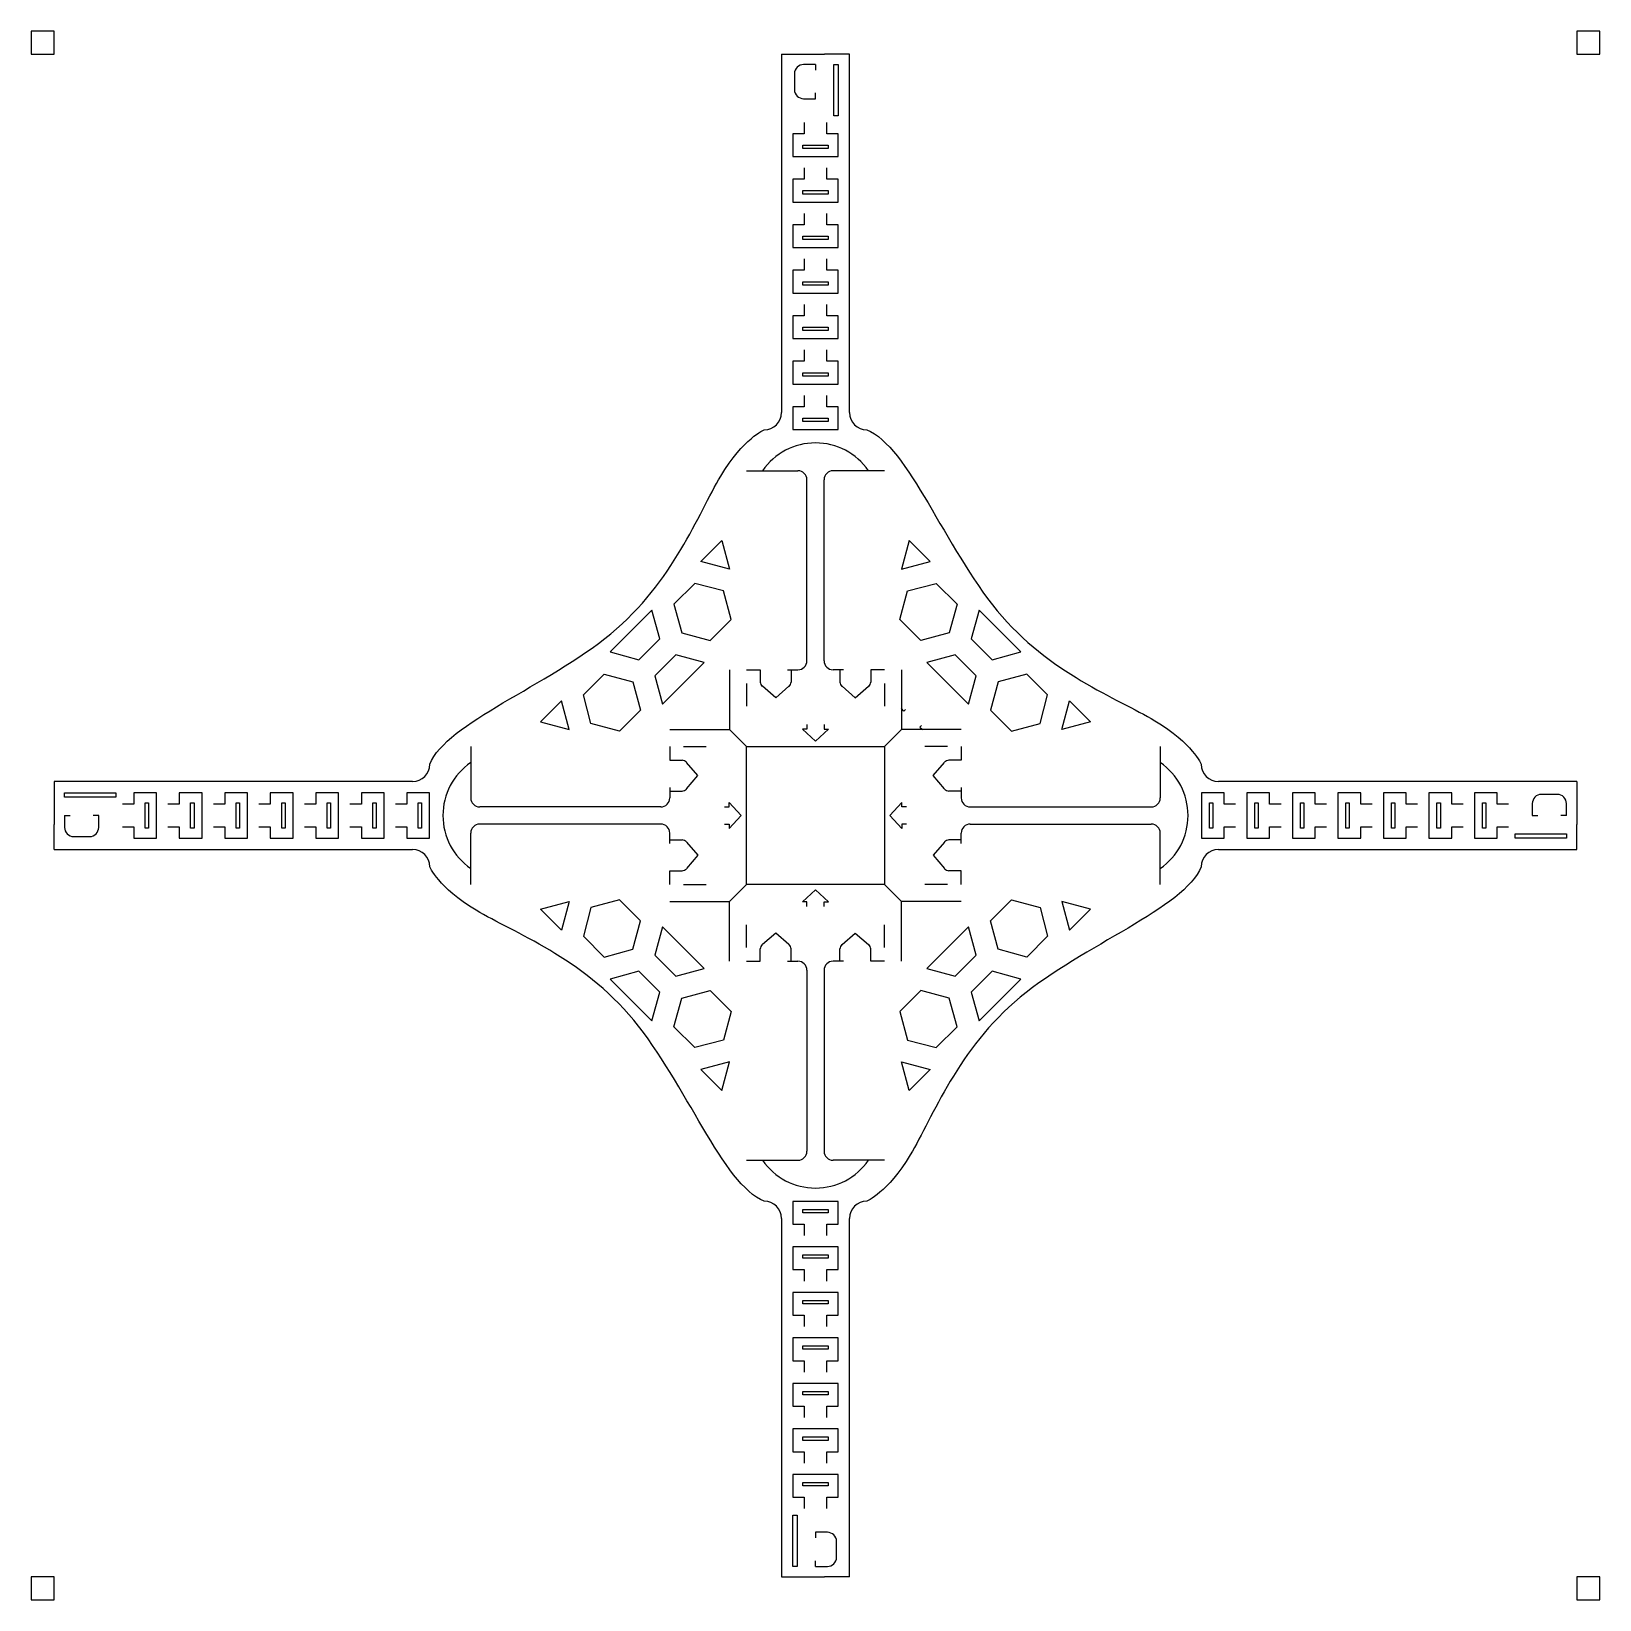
# Model space of a CAD drawing. Header units: millimetres. Extents: x -73 to 65, y -19 to 119.
import ezdxf

# ---------------------------------------------------------------- set-up
doc = ezdxf.new("R2010")
doc.units = ezdxf.units.MM
doc.layers.add('BodyCut', color=6, linetype='Continuous')

msp = doc.modelspace()

# ---------------------------------------------------------------- linework, layer by layer
at = {"layer": 'BodyCut'}
for p, q in [((-72.96, 118.61), (-72.96, 116.61)), ((-70.96, 118.61), (-72.96, 118.61)), ((-70.96, 116.61), (-70.96, 118.61)), ((64.86, 118.61), (62.86, 118.61)), ((62.86, 118.61), (62.86, 116.61)), ((64.86, 116.61), (64.86, 118.61)), ((-72.96, 116.61), (-70.96, 116.61)), ((-7.05, 116.61), (-7.05, 85.1)), ((-7.05, 116.61), (-4.85, 116.61)), ((-4.85, 116.61), (-3.25, 116.61)), ((-1.05, 116.61), (-3.25, 116.61)), ((-1.05, 85.1), (-1.05, 116.61)), ((62.86, 116.61), (64.86, 116.61)), ((-5.9, 114.89), (-5.9, 113.49)), ((-4.05, 115.69), (-5.1, 115.69)), ((-4.05, 115.69), (-4.05, 115.19)), ((-2.45, 115.69), (-2.05, 115.69)), ((-2.45, 111.17), (-2.45, 115.69)), ((-2.05, 115.69), (-2.05, 111.17)), ((-4.05, 112.69), (-4.05, 113.19)), ((-5.1, 112.69), (-4.05, 112.69)), ((-5.05, 110.61), (-5.05, 109.61)), ((-3.05, 109.61), (-3.05, 110.61)), ((-2.05, 111.17), (-2.45, 111.17)), ((-5.05, 109.61), (-6.05, 109.61)), ((-6.05, 109.61), (-6.05, 107.61)), ((-2.05, 109.61), (-3.05, 109.61)), ((-2.05, 107.61), (-2.05, 109.61)), ((-6.05, 107.61), (-2.05, 107.61)), ((-5.15, 108.31), (-5.15, 108.61)), ((-5.15, 108.61), (-2.95, 108.61)), ((-2.95, 108.31), (-5.15, 108.31)), ((-2.95, 108.61), (-2.95, 108.31)), ((-5.05, 106.61), (-5.05, 105.61)), ((-3.05, 105.61), (-3.05, 106.61)), ((-6.05, 105.61), (-6.05, 103.61)), ((-5.05, 105.61), (-6.05, 105.61)), ((-2.05, 105.61), (-3.05, 105.61)), ((-2.05, 103.61), (-2.05, 105.61)), ((-6.05, 103.61), (-2.05, 103.61)), ((-5.15, 104.31), (-5.15, 104.61)), ((-5.15, 104.61), (-2.95, 104.61)), ((-2.95, 104.31), (-5.15, 104.31)), ((-2.95, 104.61), (-2.95, 104.31)), ((-5.05, 102.61), (-5.05, 101.61)), ((-3.05, 101.61), (-3.05, 102.61)), ((-5.05, 101.61), (-6.05, 101.61)), ((-6.05, 101.61), (-6.05, 99.61)), ((-5.15, 100.31), (-5.15, 100.61)), ((-5.15, 100.61), (-2.95, 100.61)), ((-2.05, 101.61), (-3.05, 101.61)), ((-2.95, 100.61), (-2.95, 100.31)), ((-2.05, 99.61), (-2.05, 101.61)), ((-6.05, 99.61), (-2.05, 99.61)), ((-2.95, 100.31), (-5.15, 100.31)), ((-5.05, 98.61), (-5.05, 97.61)), ((-3.05, 97.61), (-3.05, 98.61)), ((-5.05, 97.61), (-6.05, 97.61)), ((-6.05, 97.61), (-6.05, 95.61)), ((-5.15, 96.31), (-5.15, 96.61)), ((-5.15, 96.61), (-2.95, 96.61)), ((-2.05, 97.61), (-3.05, 97.61)), ((-2.95, 96.61), (-2.95, 96.31)), ((-2.05, 95.61), (-2.05, 97.61)), ((-6.05, 95.61), (-2.05, 95.61)), ((-2.95, 96.31), (-5.15, 96.31)), ((-5.05, 94.61), (-5.05, 93.61)), ((-3.05, 93.61), (-3.05, 94.61)), ((-6.05, 93.61), (-6.05, 91.61)), ((-5.05, 93.61), (-6.05, 93.61)), ((-5.15, 92.31), (-5.15, 92.61)), ((-5.15, 92.61), (-2.95, 92.61)), ((-2.05, 93.61), (-3.05, 93.61)), ((-2.95, 92.61), (-2.95, 92.31)), ((-2.05, 91.61), (-2.05, 93.61)), ((-6.05, 91.61), (-2.05, 91.61)), ((-2.95, 92.31), (-5.15, 92.31)), ((-5.05, 89.61), (-6.05, 89.61)), ((-6.05, 89.61), (-6.05, 87.61)), ((-5.05, 90.61), (-5.05, 89.61)), ((-3.05, 89.61), (-3.05, 90.61)), ((-2.05, 89.61), (-3.05, 89.61)), ((-2.05, 87.61), (-2.05, 89.61)), ((-5.15, 88.31), (-5.15, 88.61)), ((-5.15, 88.61), (-2.95, 88.61)), ((-2.95, 88.31), (-5.15, 88.31)), ((-2.95, 88.61), (-2.95, 88.31)), ((-6.05, 87.61), (-2.05, 87.61)), ((-6.05, 85.61), (-6.05, 83.61)), ((-5.05, 85.61), (-6.05, 85.61)), ((-5.05, 86.61), (-5.05, 85.61)), ((-3.05, 85.61), (-3.05, 86.61)), ((-2.05, 85.61), (-3.05, 85.61)), ((-2.05, 83.61), (-2.05, 85.61)), ((-5.15, 84.31), (-5.15, 84.61)), ((-5.15, 84.61), (-2.95, 84.61)), ((-2.95, 84.31), (-5.15, 84.31)), ((-2.95, 84.61), (-2.95, 84.31)), ((-6.05, 83.61), (-2.05, 83.61)), ((-10.1, 80), (-6.3, 80)), ((-8.7, 80), (-5.6, 80)), ((0.6, 80), (-2.5, 80)), ((2, 80), (-1.8, 80)), ((-4.8, 63.3), (-4.8, 79.2)), ((-3.3, 63.3), (-3.3, 79.2)), ((-14.13, 72.03), (-12.29, 73.87)), ((-12.29, 73.87), (-11.62, 71.36)), ((4.19, 73.87), (3.52, 71.36)), ((6.03, 72.03), (4.19, 73.87)), ((-11.62, 71.36), (-14.13, 72.03)), ((3.52, 71.36), (6.03, 72.03)), ((-14.65, 70.1), (-16.49, 68.26)), ((-12.13, 69.43), (-14.65, 70.1)), ((-11.46, 66.92), (-12.13, 69.43)), ((3.36, 66.92), (4.03, 69.43)), ((4.03, 69.43), (6.55, 70.1)), ((6.55, 70.1), (8.39, 68.26)), ((-22.09, 64.07), (-18.42, 67.74)), ((-17.74, 65.23), (-18.42, 67.74)), ((-16.49, 68.26), (-15.81, 65.75)), ((8.39, 68.26), (7.71, 65.75)), ((10.32, 67.74), (9.64, 65.23)), ((10.32, 67.74), (14, 64.07)), ((-13.3, 65.08), (-11.46, 66.92)), ((5.2, 65.08), (3.36, 66.92)), ((-19.58, 63.39), (-17.74, 65.23)), ((-15.81, 65.75), (-13.3, 65.08)), ((7.71, 65.75), (5.2, 65.08)), ((9.64, 65.23), (11.48, 63.39)), ((-22.09, 64.07), (-19.58, 63.39)), ((-16.33, 63.82), (-18.17, 61.98)), ((-13.82, 63.15), (-16.33, 63.82)), ((8.23, 63.82), (5.72, 63.15)), ((10.07, 61.98), (8.23, 63.82)), ((11.48, 63.39), (14, 64.07)), ((-24.45, 60.3), (-22.61, 62.13)), ((-22.61, 62.13), (-20.1, 61.46)), ((-17.5, 59.47), (-13.82, 63.15)), ((-11.6, 62.5), (-11.6, 57.25)), ((-10.1, 62.5), (-8.9, 62.5)), ((-8.9, 62.5), (-8.9, 61.43)), ((-6.5, 62.5), (-5.6, 62.5)), ((-6.2, 62.5), (-6.2, 61.43)), ((-1.6, 62.5), (-2.5, 62.5)), ((-1.9, 62.5), (-1.9, 61.43)), ((0.8, 62.5), (0.8, 61.43)), ((2, 62.5), (0.8, 62.5)), ((3.5, 62.5), (3.5, 57.25)), ((5.72, 63.15), (9.4, 59.47)), ((14.51, 62.13), (12, 61.46)), ((16.35, 60.3), (14.51, 62.13)), ((-20.1, 61.46), (-19.43, 58.95)), ((-18.17, 61.98), (-17.5, 59.47)), ((-10.1, 61.31), (-10.1, 59.31)), ((-7.55, 60.05), (-8.72, 61.05)), ((-6.38, 61.05), (-7.55, 60.05)), ((-1.72, 61.05), (-0.55, 60.05)), ((-0.55, 60.05), (0.62, 61.05)), ((2, 61.31), (2, 59.31)), ((9.4, 59.47), (10.07, 61.98)), ((12, 61.46), (11.33, 58.95)), ((-26.38, 59.78), (-28.22, 57.94)), ((-25.71, 57.27), (-26.38, 59.78)), ((-23.78, 57.78), (-24.45, 60.3)), ((15.68, 57.78), (16.35, 60.3)), ((17.61, 57.27), (18.28, 59.78)), ((18.28, 59.78), (20.12, 57.94)), ((-28.22, 57.94), (-25.71, 57.27)), ((-19.43, 58.95), (-21.27, 57.11)), ((3.71, 58.88), (3.5, 59.09)), ((3.85, 59.02), (3.71, 58.88)), ((11.33, 58.95), (13.17, 57.11)), ((20.12, 57.94), (17.61, 57.27)), ((-21.27, 57.11), (-23.78, 57.78)), ((-16.85, 57.25), (-11.6, 57.25)), ((-10.1, 55.75), (-11.6, 57.25)), ((-5.2, 57.3), (-4.05, 56.23)), ((-4.8, 57.3), (-5.2, 57.3)), ((-4.8, 57.7), (-4.8, 57.3)), ((-2.9, 57.3), (-4.05, 56.23)), ((-3.3, 57.7), (-3.3, 57.3)), ((-3.3, 57.3), (-2.9, 57.3)), ((2, 55.75), (3.5, 57.25)), ((2, 55.75), (3.5, 57.25)), ((8.75, 57.25), (3.5, 57.25)), ((5.27, 57.6), (5.13, 57.46)), ((5.13, 57.46), (5.34, 57.25)), ((13.17, 57.11), (15.68, 57.78)), ((-34.35, 55.75), (-34.35, 51.95)), ((-16.85, 55.75), (-16.85, 54.55)), ((-15.66, 55.75), (-13.66, 55.75)), ((-10.1, 43.65), (-10.1, 55.75)), ((-10.1, 55.75), (2, 55.75)), ((2, 55.75), (2, 43.65)), ((7.56, 55.75), (5.56, 55.75)), ((8.75, 55.75), (8.75, 54.55)), ((26.25, 55.75), (26.25, 51.95)), ((-34.35, 54.35), (-34.35, 51.25)), ((-16.85, 54.55), (-15.78, 54.55)), ((-14.4, 53.2), (-15.4, 54.37)), ((6.3, 53.2), (7.3, 54.37)), ((8.75, 54.55), (7.68, 54.55)), ((26.25, 54.35), (26.25, 51.25)), ((-70.96, 52.7), (-70.96, 50.5)), ((-39.45, 52.7), (-70.96, 52.7)), ((-15.4, 52.03), (-14.4, 53.2)), ((7.3, 52.03), (6.3, 53.2)), ((62.86, 52.7), (31.35, 52.7)), ((62.86, 52.7), (62.86, 50.5)), ((-70.04, 51.3), (-70.04, 51.7)), ((-70.04, 51.7), (-65.52, 51.7)), ((-65.52, 51.3), (-70.04, 51.3)), ((-65.52, 51.7), (-65.52, 51.3)), ((-63.96, 51.7), (-63.96, 50.7)), ((-61.96, 51.7), (-63.96, 51.7)), ((-61.96, 47.7), (-61.96, 51.7)), ((-57.96, 51.7), (-59.96, 51.7)), ((-59.96, 51.7), (-59.96, 50.7)), ((-57.96, 47.7), (-57.96, 51.7)), ((-53.96, 51.7), (-55.96, 51.7)), ((-55.96, 51.7), (-55.96, 50.7)), ((-53.96, 47.7), (-53.96, 51.7)), ((-51.96, 51.7), (-51.96, 50.7)), ((-49.96, 51.7), (-51.96, 51.7)), ((-49.96, 47.7), (-49.96, 51.7)), ((-45.96, 51.7), (-47.96, 51.7)), ((-47.96, 51.7), (-47.96, 50.7)), ((-45.96, 47.7), (-45.96, 51.7)), ((-43.96, 51.7), (-43.96, 50.7)), ((-41.96, 51.7), (-43.96, 51.7)), ((-41.96, 47.7), (-41.96, 51.7)), ((-37.96, 51.7), (-39.96, 51.7)), ((-39.96, 51.7), (-39.96, 50.7)), ((-37.96, 47.7), (-37.96, 51.7)), ((-16.85, 52.15), (-16.85, 51.25)), ((-16.85, 51.85), (-15.78, 51.85)), ((8.75, 51.85), (7.68, 51.85)), ((8.75, 52.15), (8.75, 51.25)), ((31.86, 51.7), (29.86, 51.7)), ((29.86, 51.7), (29.86, 47.7)), ((31.86, 50.7), (31.86, 51.7)), ((33.86, 51.7), (33.86, 47.7)), ((35.86, 51.7), (33.86, 51.7)), ((35.86, 50.7), (35.86, 51.7)), ((37.86, 51.7), (37.86, 47.7)), ((39.86, 51.7), (37.86, 51.7)), ((39.86, 50.7), (39.86, 51.7)), ((43.86, 51.7), (41.86, 51.7)), ((41.86, 51.7), (41.86, 47.7)), ((43.86, 50.7), (43.86, 51.7)), ((45.86, 51.7), (45.86, 47.7)), ((47.86, 51.7), (45.86, 51.7)), ((47.86, 50.7), (47.86, 51.7)), ((49.86, 51.7), (49.86, 47.7)), ((51.86, 51.7), (49.86, 51.7)), ((51.86, 50.7), (51.86, 51.7)), ((55.86, 51.7), (53.86, 51.7)), ((53.86, 51.7), (53.86, 47.7)), ((55.86, 50.7), (55.86, 51.7)), ((61.14, 51.55), (59.74, 51.55)), ((-70.96, 50.5), (-70.96, 48.9)), ((-70.04, 49.7), (-69.54, 49.7)), ((-70.04, 49.7), (-70.04, 48.65)), ((-67.04, 49.7), (-67.54, 49.7)), ((-67.04, 48.65), (-67.04, 49.7)), ((-63.96, 50.7), (-64.96, 50.7)), ((-62.96, 50.8), (-62.66, 50.8)), ((-62.96, 48.6), (-62.96, 50.8)), ((-62.66, 50.8), (-62.66, 48.6)), ((-59.96, 50.7), (-60.96, 50.7)), ((-58.96, 50.8), (-58.66, 50.8)), ((-58.96, 48.6), (-58.96, 50.8)), ((-58.66, 50.8), (-58.66, 48.6)), ((-55.96, 50.7), (-56.96, 50.7)), ((-54.96, 50.8), (-54.66, 50.8)), ((-54.96, 48.6), (-54.96, 50.8)), ((-54.66, 50.8), (-54.66, 48.6)), ((-51.96, 50.7), (-52.96, 50.7)), ((-50.96, 50.8), (-50.66, 50.8)), ((-50.96, 48.6), (-50.96, 50.8)), ((-50.66, 50.8), (-50.66, 48.6)), ((-47.96, 50.7), (-48.96, 50.7)), ((-46.96, 50.8), (-46.66, 50.8)), ((-46.96, 48.6), (-46.96, 50.8)), ((-46.66, 50.8), (-46.66, 48.6)), ((-43.96, 50.7), (-44.96, 50.7)), ((-42.96, 50.8), (-42.66, 50.8)), ((-42.96, 48.6), (-42.96, 50.8)), ((-42.66, 50.8), (-42.66, 48.6)), ((-39.96, 50.7), (-40.96, 50.7)), ((-38.96, 50.8), (-38.66, 50.8)), ((-38.96, 48.6), (-38.96, 50.8)), ((-38.66, 50.8), (-38.66, 48.6)), ((-17.65, 50.45), (-33.55, 50.45)), ((-12.05, 50.45), (-11.65, 50.45)), ((-11.65, 50.85), (-10.58, 49.7)), ((-11.65, 50.45), (-11.65, 50.85)), ((-11.65, 48.55), (-10.58, 49.7)), ((3.55, 50.85), (2.48, 49.7)), ((3.55, 48.55), (2.48, 49.7)), ((3.55, 50.45), (3.55, 50.85)), ((3.95, 50.45), (3.55, 50.45)), ((9.55, 50.45), (25.45, 50.45)), ((30.56, 48.6), (30.56, 50.8)), ((30.56, 50.8), (30.86, 50.8)), ((30.86, 50.8), (30.86, 48.6)), ((32.86, 50.7), (31.86, 50.7)), ((34.56, 48.6), (34.56, 50.8)), ((34.56, 50.8), (34.86, 50.8)), ((34.86, 50.8), (34.86, 48.6)), ((36.86, 50.7), (35.86, 50.7)), ((38.56, 48.6), (38.56, 50.8)), ((38.56, 50.8), (38.86, 50.8)), ((38.86, 50.8), (38.86, 48.6)), ((40.86, 50.7), (39.86, 50.7)), ((42.56, 48.6), (42.56, 50.8)), ((42.56, 50.8), (42.86, 50.8)), ((42.86, 50.8), (42.86, 48.6)), ((44.86, 50.7), (43.86, 50.7)), ((46.56, 48.6), (46.56, 50.8)), ((46.56, 50.8), (46.86, 50.8)), ((46.86, 50.8), (46.86, 48.6)), ((48.86, 50.7), (47.86, 50.7)), ((50.56, 48.6), (50.56, 50.8)), ((50.56, 50.8), (50.86, 50.8)), ((50.86, 50.8), (50.86, 48.6)), ((52.86, 50.7), (51.86, 50.7)), ((54.56, 48.6), (54.56, 50.8)), ((54.56, 50.8), (54.86, 50.8)), ((54.86, 50.8), (54.86, 48.6)), ((56.86, 50.7), (55.86, 50.7)), ((58.94, 50.75), (58.94, 49.7)), ((58.94, 49.7), (59.44, 49.7)), ((61.94, 49.7), (61.44, 49.7)), ((61.94, 49.7), (61.94, 50.75)), ((62.86, 50.5), (62.86, 48.9)), ((-70.96, 46.7), (-70.96, 48.9)), ((-64.96, 48.7), (-63.96, 48.7)), ((-63.96, 48.7), (-63.96, 47.7)), ((-62.66, 48.6), (-62.96, 48.6)), ((-60.96, 48.7), (-59.96, 48.7)), ((-59.96, 48.7), (-59.96, 47.7)), ((-58.66, 48.6), (-58.96, 48.6)), ((-56.96, 48.7), (-55.96, 48.7)), ((-55.96, 48.7), (-55.96, 47.7)), ((-54.66, 48.6), (-54.96, 48.6)), ((-52.96, 48.7), (-51.96, 48.7)), ((-51.96, 48.7), (-51.96, 47.7)), ((-50.66, 48.6), (-50.96, 48.6)), ((-48.96, 48.7), (-47.96, 48.7)), ((-47.96, 48.7), (-47.96, 47.7)), ((-46.66, 48.6), (-46.96, 48.6)), ((-44.96, 48.7), (-43.96, 48.7)), ((-43.96, 48.7), (-43.96, 47.7)), ((-42.66, 48.6), (-42.96, 48.6)), ((-40.96, 48.7), (-39.96, 48.7)), ((-39.96, 48.7), (-39.96, 47.7)), ((-38.66, 48.6), (-38.96, 48.6)), ((-17.65, 48.95), (-33.55, 48.95)), ((-12.05, 48.95), (-11.65, 48.95)), ((-11.65, 48.95), (-11.65, 48.55)), ((3.55, 48.95), (3.55, 48.55)), ((3.95, 48.95), (3.55, 48.95)), ((9.55, 48.95), (25.45, 48.95)), ((30.86, 48.6), (30.56, 48.6)), ((31.86, 47.7), (31.86, 48.7)), ((31.86, 48.7), (32.86, 48.7)), ((34.86, 48.6), (34.56, 48.6)), ((35.86, 47.7), (35.86, 48.7)), ((35.86, 48.7), (36.86, 48.7)), ((38.86, 48.6), (38.56, 48.6)), ((39.86, 48.7), (40.86, 48.7)), ((39.86, 47.7), (39.86, 48.7)), ((42.86, 48.6), (42.56, 48.6)), ((43.86, 48.7), (44.86, 48.7)), ((43.86, 47.7), (43.86, 48.7)), ((46.86, 48.6), (46.56, 48.6)), ((47.86, 48.7), (48.86, 48.7)), ((47.86, 47.7), (47.86, 48.7)), ((50.86, 48.6), (50.56, 48.6)), ((51.86, 48.7), (52.86, 48.7)), ((51.86, 47.7), (51.86, 48.7)), ((54.86, 48.6), (54.56, 48.6)), ((55.86, 48.7), (56.86, 48.7)), ((55.86, 47.7), (55.86, 48.7)), ((62.86, 46.7), (62.86, 48.9)), ((-69.24, 47.85), (-67.84, 47.85)), ((-63.96, 47.7), (-61.96, 47.7)), ((-59.96, 47.7), (-57.96, 47.7)), ((-55.96, 47.7), (-53.96, 47.7)), ((-51.96, 47.7), (-49.96, 47.7)), ((-47.96, 47.7), (-45.96, 47.7)), ((-43.96, 47.7), (-41.96, 47.7)), ((-39.96, 47.7), (-37.96, 47.7)), ((-34.35, 45.05), (-34.35, 48.15)), ((-34.35, 43.65), (-34.35, 47.45)), ((-16.85, 47.25), (-16.85, 48.15)), ((-16.85, 47.55), (-15.78, 47.55)), ((-15.4, 47.37), (-14.4, 46.2)), ((7.3, 47.37), (6.3, 46.2)), ((8.75, 47.55), (7.68, 47.55)), ((8.75, 47.25), (8.75, 48.15)), ((26.25, 45.05), (26.25, 48.15)), ((26.25, 43.65), (26.25, 47.45)), ((29.86, 47.7), (31.86, 47.7)), ((33.86, 47.7), (35.86, 47.7)), ((37.86, 47.7), (39.86, 47.7)), ((41.86, 47.7), (43.86, 47.7)), ((45.86, 47.7), (47.86, 47.7)), ((49.86, 47.7), (51.86, 47.7)), ((53.86, 47.7), (55.86, 47.7)), ((57.42, 48.1), (61.94, 48.1)), ((57.42, 47.7), (57.42, 48.1)), ((61.94, 47.7), (57.42, 47.7)), ((61.94, 48.1), (61.94, 47.7)), ((-70.96, 46.7), (-39.45, 46.7)), ((-14.4, 46.2), (-15.4, 45.03)), ((6.3, 46.2), (7.3, 45.03)), ((31.35, 46.7), (62.86, 46.7)), ((-16.85, 44.85), (-15.78, 44.85)), ((-16.85, 43.65), (-16.85, 44.85)), ((8.75, 44.85), (7.68, 44.85)), ((8.75, 43.65), (8.75, 44.85)), ((-15.66, 43.65), (-13.66, 43.65)), ((-10.1, 43.65), (-11.6, 42.15)), ((2, 43.65), (-10.1, 43.65)), ((-5.2, 42.1), (-4.05, 43.17)), ((-2.9, 42.1), (-4.05, 43.17)), ((2, 43.65), (3.5, 42.15)), ((7.56, 43.65), (5.56, 43.65)), ((-28.22, 41.46), (-25.71, 42.13)), ((-26.38, 39.62), (-28.22, 41.46)), ((-25.71, 42.13), (-26.38, 39.62)), ((-23.78, 41.61), (-24.45, 39.1)), ((-21.27, 42.29), (-23.78, 41.61)), ((-19.43, 40.45), (-21.27, 42.29)), ((-16.85, 42.15), (-11.6, 42.15)), ((-11.6, 36.9), (-11.6, 42.15)), ((-4.8, 42.1), (-5.2, 42.1)), ((-4.8, 41.7), (-4.8, 42.1)), ((-3.3, 42.1), (-2.9, 42.1)), ((-3.3, 41.7), (-3.3, 42.1)), ((8.75, 42.15), (3.5, 42.15)), ((3.5, 36.9), (3.5, 42.15)), ((11.33, 40.45), (13.17, 42.29)), ((13.17, 42.29), (15.68, 41.61)), ((15.68, 41.61), (16.35, 39.1)), ((20.12, 41.46), (17.61, 42.13)), ((17.61, 42.13), (18.28, 39.62)), ((18.28, 39.62), (20.12, 41.46)), ((-20.1, 37.94), (-19.43, 40.45)), ((-10.1, 38.09), (-10.1, 40.09)), ((2, 38.09), (2, 40.09)), ((12, 37.94), (11.33, 40.45)), ((-24.45, 39.1), (-22.61, 37.26)), ((-17.5, 39.93), (-18.17, 37.42)), ((-17.5, 39.93), (-13.82, 36.25)), ((-7.55, 39.35), (-8.72, 38.35)), ((-6.38, 38.35), (-7.55, 39.35)), ((-1.72, 38.35), (-0.55, 39.35)), ((-0.55, 39.35), (0.62, 38.35)), ((5.72, 36.25), (9.4, 39.93)), ((10.07, 37.42), (9.4, 39.93)), ((16.35, 39.1), (14.51, 37.26)), ((-22.61, 37.26), (-20.1, 37.94)), ((-18.17, 37.42), (-16.33, 35.58)), ((-8.9, 36.9), (-8.9, 37.97)), ((-6.2, 36.9), (-6.2, 37.97)), ((-1.9, 36.9), (-1.9, 37.97)), ((0.8, 36.9), (0.8, 37.97)), ((8.23, 35.58), (10.07, 37.42)), ((14.51, 37.26), (12, 37.94)), ((-19.58, 36.01), (-22.09, 35.33)), ((-17.74, 34.17), (-19.58, 36.01)), ((-16.33, 35.58), (-13.82, 36.25)), ((-10.1, 36.9), (-8.9, 36.9)), ((-6.5, 36.9), (-5.6, 36.9)), ((-4.8, 36.1), (-4.8, 20.2)), ((-3.3, 36.1), (-3.3, 20.2)), ((-1.6, 36.9), (-2.5, 36.9)), ((2, 36.9), (0.8, 36.9)), ((5.72, 36.25), (8.23, 35.58)), ((11.48, 36.01), (9.64, 34.17)), ((14, 35.33), (11.48, 36.01)), ((-18.42, 31.65), (-22.09, 35.33)), ((14, 35.33), (10.32, 31.65)), ((-18.42, 31.65), (-17.74, 34.17)), ((-16.49, 31.14), (-15.81, 33.65)), ((-15.81, 33.65), (-13.3, 34.32)), ((-13.3, 34.32), (-11.46, 32.48)), ((5.2, 34.32), (3.36, 32.48)), ((7.71, 33.65), (5.2, 34.32)), ((8.39, 31.14), (7.71, 33.65)), ((9.64, 34.17), (10.32, 31.65)), ((-11.46, 32.48), (-12.13, 29.97)), ((3.36, 32.48), (4.03, 29.97)), ((-14.65, 29.3), (-16.49, 31.14)), ((6.55, 29.3), (8.39, 31.14)), ((-12.13, 29.97), (-14.65, 29.3)), ((4.03, 29.97), (6.55, 29.3)), ((-11.62, 28.04), (-14.13, 27.37)), ((-12.29, 25.53), (-11.62, 28.04)), ((4.19, 25.53), (3.52, 28.04)), ((3.52, 28.04), (6.03, 27.37)), ((-14.13, 27.37), (-12.29, 25.53)), ((6.03, 27.37), (4.19, 25.53)), ((-10.1, 19.4), (-6.3, 19.4)), ((-8.7, 19.4), (-5.6, 19.4)), ((0.6, 19.4), (-2.5, 19.4)), ((2, 19.4), (-1.8, 19.4)), ((-6.05, 15.79), (-6.05, 13.79)), ((-2.05, 15.79), (-6.05, 15.79)), ((-2.05, 13.79), (-2.05, 15.79)), ((-7.05, 14.3), (-7.05, -17.21)), ((-6.05, 13.79), (-5.05, 13.79)), ((-5.15, 15.09), (-2.95, 15.09)), ((-5.15, 14.79), (-5.15, 15.09)), ((-2.95, 14.79), (-5.15, 14.79)), ((-5.05, 13.79), (-5.05, 12.79)), ((-3.05, 12.79), (-3.05, 13.79)), ((-3.05, 13.79), (-2.05, 13.79)), ((-2.95, 15.09), (-2.95, 14.79)), ((-1.05, -17.21), (-1.05, 14.3)), ((-2.05, 11.79), (-6.05, 11.79)), ((-6.05, 11.79), (-6.05, 9.79)), ((-5.15, 11.09), (-2.95, 11.09)), ((-5.15, 10.79), (-5.15, 11.09)), ((-2.95, 11.09), (-2.95, 10.79)), ((-2.05, 9.79), (-2.05, 11.79)), ((-6.05, 9.79), (-5.05, 9.79)), ((-2.95, 10.79), (-5.15, 10.79)), ((-5.05, 9.79), (-5.05, 8.79)), ((-3.05, 8.79), (-3.05, 9.79)), ((-3.05, 9.79), (-2.05, 9.79)), ((-6.05, 7.79), (-6.05, 5.79)), ((-2.05, 7.79), (-6.05, 7.79)), ((-5.15, 7.09), (-2.95, 7.09)), ((-5.15, 6.79), (-5.15, 7.09)), ((-2.95, 7.09), (-2.95, 6.79)), ((-2.05, 5.79), (-2.05, 7.79)), ((-6.05, 5.79), (-5.05, 5.79)), ((-2.95, 6.79), (-5.15, 6.79)), ((-5.05, 5.79), (-5.05, 4.79)), ((-3.05, 4.79), (-3.05, 5.79)), ((-3.05, 5.79), (-2.05, 5.79)), ((-6.05, 3.79), (-6.05, 1.79)), ((-2.05, 3.79), (-6.05, 3.79)), ((-5.15, 3.09), (-2.95, 3.09)), ((-5.15, 2.79), (-5.15, 3.09)), ((-2.95, 2.79), (-5.15, 2.79)), ((-2.95, 3.09), (-2.95, 2.79)), ((-2.05, 1.79), (-2.05, 3.79)), ((-6.05, 1.79), (-5.05, 1.79)), ((-5.05, 1.79), (-5.05, 0.79)), ((-3.05, 1.79), (-2.05, 1.79)), ((-3.05, 0.79), (-3.05, 1.79)), ((-2.05, -0.21), (-6.05, -0.21)), ((-6.05, -0.21), (-6.05, -2.21)), ((-5.15, -0.91), (-2.95, -0.91)), ((-5.15, -1.21), (-5.15, -0.91)), ((-2.95, -1.21), (-5.15, -1.21)), ((-2.95, -0.91), (-2.95, -1.21)), ((-2.05, -2.21), (-2.05, -0.21)), ((-6.05, -2.21), (-5.05, -2.21)), ((-5.05, -2.21), (-5.05, -3.21)), ((-3.05, -3.21), (-3.05, -2.21)), ((-3.05, -2.21), (-2.05, -2.21)), ((-6.05, -4.21), (-6.05, -6.21)), ((-2.05, -4.21), (-6.05, -4.21)), ((-5.15, -4.91), (-2.95, -4.91)), ((-5.15, -5.21), (-5.15, -4.91)), ((-2.95, -5.21), (-5.15, -5.21)), ((-2.95, -4.91), (-2.95, -5.21)), ((-2.05, -6.21), (-2.05, -4.21)), ((-6.05, -6.21), (-5.05, -6.21)), ((-5.05, -6.21), (-5.05, -7.21)), ((-3.05, -7.21), (-3.05, -6.21)), ((-3.05, -6.21), (-2.05, -6.21)), ((-6.05, -8.21), (-6.05, -10.21)), ((-2.05, -8.21), (-6.05, -8.21)), ((-2.05, -10.21), (-2.05, -8.21)), ((-5.15, -8.91), (-2.95, -8.91)), ((-5.15, -9.21), (-5.15, -8.91)), ((-2.95, -9.21), (-5.15, -9.21)), ((-2.95, -8.91), (-2.95, -9.21)), ((-6.05, -10.21), (-5.05, -10.21)), ((-5.05, -10.21), (-5.05, -11.21)), ((-3.05, -10.21), (-2.05, -10.21)), ((-3.05, -11.21), (-3.05, -10.21)), ((-6.05, -11.77), (-5.65, -11.77)), ((-6.05, -16.29), (-6.05, -11.77)), ((-5.65, -11.77), (-5.65, -16.29)), ((-4.05, -13.29), (-4.05, -13.79)), ((-3, -13.29), (-4.05, -13.29)), ((-2.2, -15.49), (-2.2, -14.09)), ((-5.65, -16.29), (-6.05, -16.29)), ((-4.05, -16.29), (-4.05, -15.79)), ((-4.05, -16.29), (-3, -16.29)), ((-72.96, -17.21), (-72.96, -19.21)), ((-70.96, -17.21), (-72.96, -17.21)), ((-70.96, -19.21), (-70.96, -17.21)), ((-7.05, -17.21), (-4.85, -17.21)), ((-4.85, -17.21), (-3.25, -17.21)), ((-1.05, -17.21), (-3.25, -17.21)), ((62.86, -17.21), (62.86, -19.21)), ((64.86, -17.21), (62.86, -17.21)), ((64.86, -19.21), (64.86, -17.21)), ((-72.96, -19.21), (-70.96, -19.21)), ((62.86, -19.21), (64.86, -19.21))]:
    msp.add_line(p, q, dxfattribs=at)
for centre, radius, start, end in [((-5.1, 114.89), 0.8, 90, 180), ((-5.1, 113.49), 0.8, 180, 270), ((-8.55, 85.1), 1.5, 270, 360), ((0.45, 85.1), 1.5, 180, 270), ((-4.05, 76.79), 5.65, 34.6288, 145.3712), ((-5.6, 79.2), 0.8, 0, 90), ((-2.5, 79.2), 0.8, 90, 180), ((-5.6, 63.3), 0.8, 270, 0), ((-2.5, 63.3), 0.8, 180, 270), ((-8.4, 61.43), 0.5, 180, 229.5739), ((-6.7, 61.43), 0.5, 310.4261, 0), ((-1.4, 61.43), 0.5, 180, 229.5739), ((0.3, 61.43), 0.5, 310.4261, 0), ((-39.45, 54.2), 1.5, 270, 0), ((-31.14, 49.7), 5.65, 124.6288, 235.3712), ((-15.78, 54.05), 0.5, 40.4261, 90), ((7.68, 54.05), 0.5, 90, 139.5739), ((23.04, 49.7), 5.65, 304.6288, 55.3712), ((31.35, 54.2), 1.5, 180, 270), ((-33.55, 51.25), 0.8, 180, 270), ((-17.65, 51.25), 0.8, 270, 0), ((-15.78, 52.35), 0.5, 270, 319.5739), ((7.68, 52.35), 0.5, 220.4261, 270), ((9.55, 51.25), 0.8, 180, 270), ((25.45, 51.25), 0.8, 270, 0), ((59.74, 50.75), 0.8, 90, 180), ((61.14, 50.75), 0.8, 360, 90), ((-69.24, 48.65), 0.8, 180, 270), ((-67.84, 48.65), 0.8, 270, 0), ((-33.55, 48.15), 0.8, 90, 180), ((-17.65, 48.15), 0.8, 0, 90), ((9.55, 48.15), 0.8, 90, 180), ((25.45, 48.15), 0.8, 0, 90), ((-15.78, 47.05), 0.5, 40.4261, 90), ((7.68, 47.05), 0.5, 90, 139.5739), ((-39.45, 45.2), 1.5, 0, 90), ((31.35, 45.2), 1.5, 90, 180), ((-15.78, 45.35), 0.5, 270, 319.5739), ((7.68, 45.35), 0.5, 220.4261, 270), ((-8.4, 37.97), 0.5, 130.4261, 180), ((-6.7, 37.97), 0.5, 0, 49.5739), ((-1.4, 37.97), 0.5, 130.4261, 180), ((0.3, 37.97), 0.5, 0, 49.5739), ((-5.6, 36.1), 0.8, 0, 90), ((-2.5, 36.1), 0.8, 90, 180), ((-4.05, 22.61), 5.65, 214.6288, 325.3712), ((-5.6, 20.2), 0.8, 270, 0), ((-2.5, 20.2), 0.8, 180, 270), ((-8.55, 14.3), 1.5, 360, 90), ((0.45, 14.3), 1.5, 90, 180), ((-3, -14.09), 0.8, 0, 90), ((-3, -15.49), 0.8, 270, 360)]:
    msp.add_arc(centre, radius, start, end, dxfattribs=at)
for points in [[(-37.95, 54.2), (-36.47, 57.87), (-18.66, 64.31), (-12.22, 82.12), (-8.55, 83.6), (-8.55, 83.6)], [(0.45, 83.6), (4.12, 82.12), (10.56, 64.31), (28.37, 57.87), (29.85, 54.2), (29.85, 54.2)], [(-8.55, 15.8), (-12.22, 17.28), (-18.66, 35.09), (-36.47, 41.53), (-37.95, 45.2), (-37.95, 45.2)], [(29.85, 45.2), (28.37, 41.53), (10.56, 35.09), (4.12, 17.28), (0.45, 15.8), (0.45, 15.8)]]:
    msp.add_open_spline(points, degree=3, dxfattribs=at)

doc.saveas('drawing.dxf')
